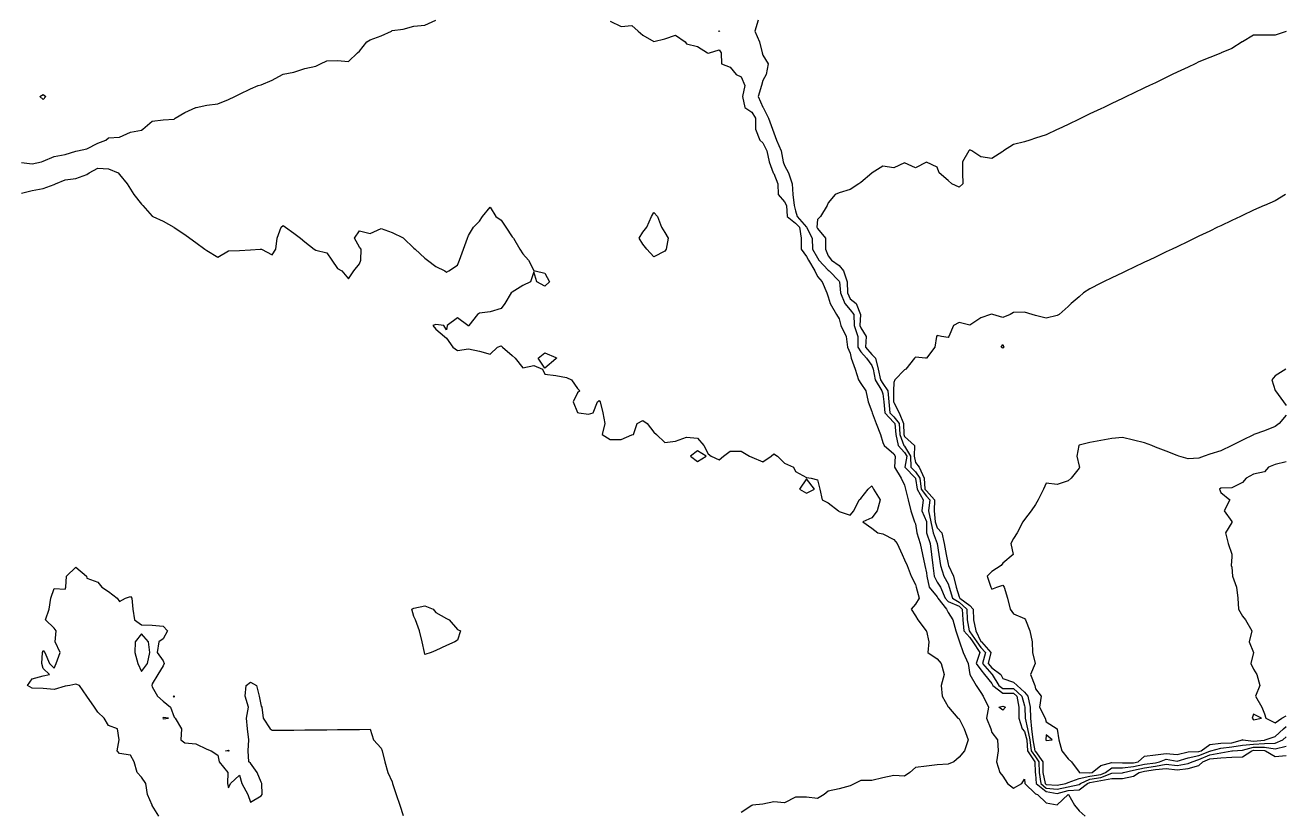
# Model space of a CAD drawing. Header units: metres. Extents: x 2681030 to 2681330, y 1246000 to 1246290.
# Drawn here: x 2681169.4 to 2681227.1, y 1246220.5 to 1246256.5 of the extents above; entities that cross this region are included whole.
import ezdxf

# ---------------------------------------------------------------- set-up
doc = ezdxf.new("R2010")
doc.units = ezdxf.units.M
doc.layers.add('BASIS_HOEHENLINIEN', color=8, linetype='Continuous')

msp = doc.modelspace()

# ---------------------------------------------------------------- linework, layer by layer
at = {"layer": 'BASIS_HOEHENLINIEN'}
for points, elevation in [([(2681169.25, 1246250.229), (2681169.75, 1246250.156), (2681170.178, 1246250.25), (2681170.25, 1246250.288), (2681170.75, 1246250.5), (2681171.25, 1246250.588), (2681171.75, 1246250.742), (2681171.816, 1246250.75), (2681172.25, 1246250.849), (2681172.75, 1246251.104), (2681173.126, 1246251.25), (2681173.25, 1246251.349), (2681173.75, 1246251.39), (2681174.25, 1246251.606), (2681174.75, 1246251.704), (2681174.815, 1246251.75), (2681175.25, 1246252.117), (2681175.75, 1246252.175), (2681176.25, 1246252.213), (2681176.308, 1246252.25), (2681176.75, 1246252.508), (2681177.25, 1246252.746), (2681177.268, 1246252.75), (2681177.75, 1246252.854), (2681178.25, 1246252.915), (2681178.75, 1246253.114), (2681179.043, 1246253.25), (2681179.25, 1246253.348), (2681179.75, 1246253.596), (2681180.107, 1246253.75), (2681180.25, 1246253.79), (2681180.75, 1246254.004), (2681181.225, 1246254.25), (2681181.25, 1246254.265), (2681181.75, 1246254.371), (2681182.25, 1246254.532), (2681182.75, 1246254.634), (2681182.972, 1246254.75), (2681183.25, 1246254.884), (2681183.75, 1246254.905), (2681184.25, 1246254.856), (2681184.667, 1246255.25), (2681184.75, 1246255.33), (2681185.089, 1246255.75), (2681185.25, 1246255.842), (2681185.75, 1246256.033), (2681186.228, 1246256.25), (2681186.25, 1246256.267), (2681186.75, 1246256.334), (2681187.25, 1246256.479), (2681187.75, 1246256.513), (2681188.25, 1246256.75)], 429), ([(2681196.25, 1246256.708), (2681196.75, 1246256.459), (2681197.25, 1246256.496), (2681197.534, 1246256.25), (2681197.75, 1246256.06), (2681198.25, 1246255.776), (2681198.75, 1246255.899), (2681199.25, 1246256.065), (2681199.683, 1246255.75), (2681199.75, 1246255.66), (2681200.25, 1246255.536), (2681200.708, 1246255.25), (2681200.75, 1246255.235), (2681200.805, 1246255.25), (2681201.25, 1246255.386), (2681201.332, 1246255.25), (2681201.362, 1246254.75), (2681201.75, 1246254.589), (2681202.02, 1246254.25), (2681202.25, 1246254.143), (2681202.426, 1246253.75), (2681202.318, 1246253.25), (2681202.425, 1246252.75), (2681202.75, 1246252.536), (2681202.915, 1246252.25), (2681202.919, 1246251.75), (2681203.106, 1246251.25), (2681203.25, 1246251.122), (2681203.431, 1246250.75), (2681203.538, 1246250.25), (2681203.717, 1246249.75), (2681203.75, 1246249.718), (2681203.939, 1246249.25), (2681203.956, 1246248.75), (2681204.25, 1246248.422), (2681204.329, 1246248.25), (2681204.363, 1246247.75), (2681204.75, 1246247.445), (2681204.926, 1246247.25), (2681205.01, 1246246.75), (2681205.01, 1246246.25), (2681205.25, 1246245.914), (2681205.342, 1246245.75), (2681205.632, 1246245.25), (2681205.75, 1246244.99), (2681205.972, 1246244.75), (2681206.184, 1246244.25), (2681206.25, 1246244.064), (2681206.345, 1246243.75), (2681206.622, 1246243.25), (2681206.75, 1246243.057), (2681206.834, 1246242.75), (2681207.068, 1246242.25), (2681207.127, 1246241.75), (2681207.25, 1246241.484), (2681207.301, 1246241.25), (2681207.478, 1246240.75), (2681207.64, 1246240.25), (2681207.75, 1246240.088), (2681207.973, 1246239.75), (2681208.077, 1246239.25), (2681208.25, 1246238.808), (2681208.26, 1246238.75), (2681208.44, 1246238.25), (2681208.645, 1246237.75), (2681208.75, 1246237.377), (2681208.819, 1246237.25), (2681209.25, 1246236.858), (2681209.314, 1246236.75), (2681209.295, 1246236.25), (2681209.598, 1246235.75), (2681209.75, 1246235.43), (2681209.797, 1246235.25), (2681209.916, 1246234.75), (2681210.031, 1246234.25), (2681210.202, 1246233.75), (2681210.25, 1246233.651), (2681210.316, 1246233.25), (2681210.469, 1246232.75), (2681210.572, 1246232.25), (2681210.677, 1246231.75), (2681210.75, 1246231.413), (2681210.77, 1246231.25), (2681210.884, 1246230.75), (2681211.25, 1246230.31), (2681211.279, 1246230.25), (2681211.677, 1246229.75), (2681211.75, 1246229.589), (2681211.959, 1246229.25), (2681212.108, 1246228.75), (2681212.25, 1246228.291), (2681212.267, 1246228.25), (2681212.432, 1246227.75), (2681212.669, 1246227.25), (2681212.749, 1246226.75), (2681212.75, 1246226.747), (2681213.038, 1246226.25), (2681213.25, 1246225.915), (2681213.351, 1246225.75), (2681213.591, 1246225.25), (2681213.51, 1246224.75), (2681213.704, 1246224.25), (2681213.75, 1246224.088), (2681214.012, 1246223.75), (2681214.037, 1246223.25), (2681213.965, 1246222.75), (2681214.116, 1246222.25), (2681214.25, 1246222.086), (2681214.47, 1246221.75), (2681214.75, 1246221.536), (2681215.123, 1246221.75), (2681215.25, 1246221.95), (2681215.259, 1246221.75), (2681215.75, 1246221.28), (2681215.849, 1246221.25), (2681216.25, 1246220.856), (2681216.75, 1246220.768), (2681217.248, 1246221.25), (2681217.25, 1246221.251), (2681217.261, 1246221.25), (2681217.541, 1246220.75), (2681217.75, 1246220.5), (2681218.032, 1246220.25)], 429), ([(2681203.032, 1246256.75), (2681202.885, 1246256.25), (2681203.092, 1246255.75), (2681203.224, 1246255.25), (2681203.25, 1246255.147), (2681203.492, 1246254.75), (2681203.4, 1246254.25), (2681203.25, 1246253.984), (2681203.195, 1246253.75), (2681203.04, 1246253.25), (2681203.25, 1246252.759), (2681203.259, 1246252.75), (2681203.51, 1246252.25), (2681203.689, 1246251.75), (2681203.75, 1246251.582), (2681203.874, 1246251.25), (2681204.089, 1246250.75), (2681204.181, 1246250.25), (2681204.25, 1246250.085), (2681204.433, 1246249.75), (2681204.59, 1246249.25), (2681204.63, 1246248.75), (2681204.691, 1246248.25), (2681204.75, 1246248.004), (2681204.832, 1246247.75), (2681205.25, 1246247.261), (2681205.259, 1246247.25), (2681205.51, 1246246.75), (2681205.526, 1246246.25), (2681205.75, 1246245.857), (2681205.814, 1246245.75), (2681206.25, 1246245.281), (2681206.286, 1246245.25), (2681206.75, 1246244.787), (2681206.771, 1246244.75), (2681206.819, 1246244.25), (2681207.004, 1246243.75), (2681207.25, 1246243.47), (2681207.42, 1246243.25), (2681207.431, 1246242.75), (2681207.608, 1246242.25), (2681207.599, 1246241.75), (2681207.75, 1246241.547), (2681208.01, 1246241.25), (2681208.25, 1246240.913), (2681208.311, 1246240.75), (2681208.397, 1246240.25), (2681208.709, 1246239.75), (2681208.75, 1246239.613), (2681208.795, 1246239.25), (2681208.851, 1246238.75), (2681209.25, 1246238.307), (2681209.296, 1246238.25), (2681209.349, 1246237.75), (2681209.455, 1246237.25), (2681209.75, 1246236.925), (2681209.854, 1246236.75), (2681209.768, 1246236.25), (2681210.246, 1246235.75), (2681210.25, 1246235.74), (2681210.322, 1246235.25), (2681210.601, 1246234.75), (2681210.549, 1246234.25), (2681210.75, 1246233.769), (2681210.755, 1246233.75), (2681210.761, 1246233.25), (2681210.921, 1246232.75), (2681210.986, 1246232.25), (2681211.047, 1246231.75), (2681211.107, 1246231.25), (2681211.25, 1246230.977), (2681211.398, 1246230.75), (2681211.615, 1246230.25), (2681211.75, 1246230.101), (2681212.25, 1246229.876), (2681212.392, 1246229.75), (2681212.422, 1246229.25), (2681212.465, 1246228.75), (2681212.75, 1246228.441), (2681212.884, 1246228.25), (2681213.195, 1246227.75), (2681213.037, 1246227.25), (2681213.25, 1246226.956), (2681213.419, 1246226.75), (2681213.75, 1246226.327), (2681213.799, 1246226.25), (2681214.25, 1246225.89), (2681214.75, 1246225.89), (2681214.894, 1246225.75), (2681214.997, 1246225.25), (2681214.996, 1246224.75), (2681215.144, 1246224.25), (2681215.25, 1246224.14), (2681215.362, 1246223.75), (2681215.391, 1246223.25), (2681215.72, 1246222.75), (2681215.732, 1246222.25), (2681215.75, 1246222.176), (2681215.792, 1246221.75), (2681216.25, 1246221.38), (2681216.75, 1246221.291), (2681217.25, 1246221.423), (2681217.75, 1246221.459), (2681218.136, 1246221.75), (2681218.25, 1246221.801), (2681218.75, 1246221.881), (2681219.25, 1246221.976), (2681219.75, 1246221.981), (2681220.25, 1246222.093), (2681220.512, 1246222.25), (2681220.75, 1246222.308), (2681221.25, 1246222.391), (2681221.75, 1246222.432), (2681222.25, 1246222.38), (2681222.75, 1246222.433), (2681223.25, 1246222.569), (2681223.43, 1246222.75), (2681223.75, 1246222.885), (2681224.25, 1246222.921), (2681224.75, 1246222.962), (2681225.25, 1246222.967), (2681225.673, 1246223.25), (2681225.75, 1246223.273), (2681226.25, 1246223.263), (2681226.303, 1246223.25), (2681226.75, 1246222.99), (2681227.25, 1246223.037)], 428.5), ([(2681201.265, 1246256.25), (2681201.25, 1246256.22), (2681201.233, 1246256.25), (2681201.25, 1246256.269), (2681201.265, 1246256.25)], 429), ([(2681227.25, 1246256.229), (2681226.75, 1246256.06), (2681226.25, 1246256.063), (2681225.75, 1246256.065), (2681225.25, 1246255.761), (2681225.235, 1246255.75), (2681224.75, 1246255.443), (2681224.274, 1246255.25), (2681224.25, 1246255.24), (2681223.75, 1246255.039), (2681223.25, 1246254.835), (2681223.069, 1246254.75), (2681222.75, 1246254.597), (2681222.25, 1246254.358), (2681222.024, 1246254.25), (2681221.75, 1246254.119), (2681221.25, 1246253.88), (2681220.979, 1246253.75), (2681220.75, 1246253.641), (2681220.25, 1246253.402), (2681219.933, 1246253.25), (2681219.75, 1246253.163), (2681219.25, 1246252.924), (2681218.887, 1246252.75), (2681218.75, 1246252.685), (2681218.25, 1246252.446), (2681217.841, 1246252.25), (2681217.75, 1246252.207), (2681217.25, 1246251.967), (2681216.795, 1246251.75), (2681216.75, 1246251.729), (2681216.25, 1246251.497), (2681215.75, 1246251.33), (2681215.492, 1246251.25), (2681215.25, 1246251.174), (2681214.75, 1246251.054), (2681214.287, 1246250.75), (2681214.25, 1246250.733), (2681213.75, 1246250.409), (2681213.25, 1246250.489), (2681212.829, 1246250.75), (2681212.75, 1246250.809), (2681212.704, 1246250.75), (2681212.413, 1246250.25), (2681212.399, 1246249.75), (2681212.424, 1246249.25), (2681212.25, 1246249.084), (2681211.916, 1246249.25), (2681211.75, 1246249.399), (2681211.33, 1246249.75), (2681211.25, 1246250.002), (2681210.75, 1246250.24), (2681210.25, 1246249.976), (2681209.75, 1246250.204), (2681209.25, 1246249.976), (2681208.75, 1246250.046), (2681208.266, 1246249.75), (2681208.25, 1246249.737), (2681207.75, 1246249.309), (2681207.659, 1246249.25), (2681207.25, 1246248.98), (2681206.75, 1246248.829), (2681206.573, 1246248.75), (2681206.25, 1246248.375), (2681206.197, 1246248.25), (2681205.897, 1246247.75), (2681205.75, 1246247.606), (2681205.725, 1246247.25), (2681205.75, 1246247.196), (2681206.131, 1246246.75), (2681206.13, 1246246.25), (2681206.25, 1246245.946), (2681206.403, 1246245.75), (2681206.75, 1246245.498), (2681206.943, 1246245.25), (2681207.111, 1246244.75), (2681207.135, 1246244.25), (2681207.25, 1246243.972), (2681207.525, 1246243.75), (2681207.724, 1246243.25), (2681207.701, 1246242.75), (2681207.75, 1246242.64), (2681207.985, 1246242.25), (2681207.958, 1246241.75), (2681208.25, 1246241.425), (2681208.418, 1246241.25), (2681208.537, 1246240.75), (2681208.647, 1246240.25), (2681208.75, 1246240.095), (2681208.985, 1246239.75), (2681209.021, 1246239.25), (2681209.076, 1246238.75), (2681209.25, 1246238.557), (2681209.498, 1246238.25), (2681209.531, 1246237.75), (2681209.714, 1246237.25), (2681209.75, 1246237.211), (2681210.025, 1246236.75), (2681210.041, 1246236.25), (2681210.25, 1246236.033), (2681210.449, 1246235.75), (2681210.504, 1246235.25), (2681210.75, 1246234.92), (2681210.903, 1246234.75), (2681210.853, 1246234.25), (2681210.954, 1246233.75), (2681211.063, 1246233.25), (2681211.25, 1246232.752), (2681211.251, 1246232.75), (2681211.323, 1246232.25), (2681211.395, 1246231.75), (2681211.552, 1246231.25), (2681211.75, 1246230.9), (2681211.8, 1246230.75), (2681211.945, 1246230.25), (2681212.25, 1246230.069), (2681212.61, 1246229.75), (2681212.627, 1246229.25), (2681212.707, 1246228.75), (2681212.75, 1246228.704), (2681213.068, 1246228.25), (2681213.25, 1246227.988), (2681213.464, 1246227.75), (2681213.325, 1246227.25), (2681213.75, 1246226.758), (2681213.761, 1246226.75), (2681214.074, 1246226.25), (2681214.25, 1246226.11), (2681214.75, 1246226.111), (2681215.124, 1246225.75), (2681215.25, 1246225.307), (2681215.267, 1246225.25), (2681215.281, 1246224.75), (2681215.392, 1246224.25), (2681215.499, 1246223.75), (2681215.557, 1246223.25), (2681215.75, 1246222.974), (2681215.914, 1246222.75), (2681215.919, 1246222.25), (2681215.993, 1246221.75), (2681216.25, 1246221.542), (2681216.75, 1246221.484), (2681217.25, 1246221.595), (2681217.75, 1246221.703)], 428), ([(2681170.371, 1246253.25), (2681170.25, 1246253.111), (2681170.099, 1246253.25), (2681170.25, 1246253.345), (2681170.371, 1246253.25)], 429), ([(2681169.25, 1246248.816), (2681169.75, 1246248.937), (2681170.25, 1246249.037), (2681170.75, 1246249.215), (2681170.815, 1246249.25), (2681171.25, 1246249.433), (2681171.75, 1246249.481), (2681172.25, 1246249.672), (2681172.356, 1246249.75), (2681172.75, 1246249.961), (2681173.25, 1246249.937), (2681173.682, 1246249.75), (2681173.75, 1246249.667), (2681174.096, 1246249.25), (2681174.25, 1246248.997), (2681174.398, 1246248.75), (2681174.75, 1246248.307), (2681174.823, 1246248.25), (2681175.25, 1246247.768), (2681175.282, 1246247.75), (2681175.75, 1246247.525), (2681176.245, 1246247.25), (2681176.25, 1246247.247), (2681176.75, 1246246.918), (2681176.979, 1246246.75), (2681177.25, 1246246.55), (2681177.658, 1246246.25), (2681177.75, 1246246.182), (2681178.25, 1246245.875), (2681178.75, 1246246.171), (2681179.25, 1246246.189), (2681179.75, 1246246.219), (2681180.205, 1246246.25), (2681180.25, 1246246.253), (2681180.255, 1246246.25), (2681180.75, 1246245.987), (2681180.91, 1246246.25), (2681180.983, 1246246.75), (2681181.162, 1246247.25), (2681181.25, 1246247.334), (2681181.361, 1246247.25), (2681181.75, 1246246.985), (2681182.048, 1246246.75), (2681182.25, 1246246.591), (2681182.682, 1246246.25), (2681182.75, 1246246.196), (2681183.25, 1246246.075), (2681183.478, 1246245.75), (2681183.75, 1246245.365), (2681183.946, 1246245.25), (2681184.25, 1246244.895), (2681184.487, 1246245.25), (2681184.75, 1246245.574), (2681184.815, 1246245.75), (2681184.823, 1246246.25), (2681184.75, 1246246.339), (2681184.519, 1246246.75), (2681184.75, 1246247.085), (2681185.25, 1246246.962), (2681185.75, 1246247.198), (2681186.25, 1246247.007), (2681186.75, 1246246.764), (2681186.765, 1246246.75), (2681187.25, 1246246.296), (2681187.306, 1246246.25), (2681187.75, 1246245.838), (2681187.867, 1246245.75), (2681188.25, 1246245.46), (2681188.663, 1246245.25), (2681188.75, 1246245.2), (2681188.857, 1246245.25), (2681189.25, 1246245.518), (2681189.336, 1246245.75), (2681189.52, 1246246.25), (2681189.704, 1246246.75), (2681189.75, 1246246.874), (2681189.977, 1246247.25), (2681190.25, 1246247.538), (2681190.395, 1246247.75), (2681190.75, 1246248.167), (2681191.01, 1246247.75), (2681191.25, 1246247.579), (2681191.463, 1246247.25), (2681191.75, 1246246.807), (2681191.813, 1246246.75), (2681192.111, 1246246.25), (2681192.25, 1246246.036), (2681192.505, 1246245.75), (2681192.75, 1246245.275), (2681192.816, 1246245.25), (2681193.25, 1246245.149), (2681193.464, 1246244.75), (2681193.25, 1246244.552), (2681192.893, 1246244.75), (2681192.75, 1246245.206), (2681192.588, 1246244.75), (2681192.25, 1246244.589), (2681191.75, 1246244.28), (2681191.704, 1246244.25), (2681191.415, 1246243.75), (2681191.25, 1246243.522), (2681190.75, 1246243.378), (2681190.25, 1246243.307), (2681190.17, 1246243.25), (2681189.762, 1246242.75), (2681189.75, 1246242.715), (2681189.727, 1246242.75), (2681189.25, 1246243.103), (2681188.778, 1246242.75), (2681188.75, 1246242.549), (2681188.628, 1246242.75), (2681188.25, 1246242.795), (2681188.11, 1246242.75), (2681188.25, 1246242.575), (2681188.648, 1246242.25), (2681188.75, 1246242.165), (2681189.039, 1246241.75), (2681189.25, 1246241.6), (2681189.75, 1246241.681), (2681190.25, 1246241.564), (2681190.75, 1246241.438), (2681191.077, 1246241.75), (2681191.25, 1246241.809), (2681191.307, 1246241.75), (2681191.75, 1246241.37), (2681191.894, 1246241.25), (2681192.25, 1246240.805), (2681192.75, 1246240.914), (2681193.145, 1246240.75), (2681193.25, 1246240.518), (2681193.75, 1246240.459), (2681194.25, 1246240.365), (2681194.472, 1246240.25), (2681194.75, 1246239.861), (2681194.851, 1246239.75), (2681194.75, 1246239.667), (2681194.558, 1246239.25), (2681194.75, 1246238.763), (2681194.807, 1246238.75), (2681195.25, 1246238.677), (2681195.468, 1246238.75), (2681195.661, 1246239.25), (2681195.75, 1246239.304), (2681195.787, 1246239.25), (2681195.914, 1246238.75), (2681195.997, 1246238.25), (2681195.879, 1246237.75), (2681196.25, 1246237.523), (2681196.75, 1246237.516), (2681197.25, 1246237.737), (2681197.316, 1246237.75), (2681197.483, 1246238.25), (2681197.75, 1246238.397), (2681197.941, 1246238.25), (2681198.25, 1246237.859), (2681198.373, 1246237.75), (2681198.75, 1246237.383), (2681199.25, 1246237.44), (2681199.75, 1246237.623), (2681200.25, 1246237.587), (2681200.538, 1246237.25), (2681200.75, 1246236.865), (2681200.883, 1246236.75), (2681201.25, 1246236.597), (2681201.439, 1246236.75), (2681201.75, 1246236.988), (2681202.25, 1246236.986), (2681202.635, 1246236.75), (2681202.75, 1246236.709), (2681203.25, 1246236.5), (2681203.631, 1246236.75), (2681203.75, 1246236.871), (2681203.921, 1246236.75), (2681204.25, 1246236.44), (2681204.65, 1246236.25), (2681204.75, 1246236.051), (2681205.25, 1246235.782), (2681205.473, 1246235.75), (2681205.75, 1246235.671), (2681205.864, 1246235.25), (2681205.975, 1246234.75), (2681206.25, 1246234.616), (2681206.717, 1246234.25), (2681206.75, 1246234.225), (2681207.25, 1246234.048), (2681207.42, 1246234.25), (2681207.663, 1246234.75), (2681207.75, 1246234.82), (2681208.085, 1246235.25), (2681208.25, 1246235.403), (2681208.331, 1246235.25), (2681208.627, 1246234.75), (2681208.486, 1246234.25), (2681208.25, 1246233.931), (2681207.843, 1246233.75), (2681208.25, 1246233.459), (2681208.522, 1246233.25), (2681208.75, 1246233.194), (2681209.25, 1246232.943), (2681209.409, 1246232.75), (2681209.636, 1246232.25), (2681209.75, 1246232.011), (2681209.866, 1246231.75), (2681210.057, 1246231.25), (2681210.25, 1246230.869), (2681210.274, 1246230.75), (2681210.419, 1246230.25), (2681210.25, 1246229.966), (2681210.052, 1246229.75), (2681210.25, 1246229.434), (2681210.354, 1246229.25), (2681210.741, 1246228.75), (2681210.75, 1246228.732), (2681210.862, 1246228.25), (2681210.809, 1246227.75), (2681211.25, 1246227.463), (2681211.422, 1246227.25), (2681211.563, 1246226.75), (2681211.429, 1246226.25), (2681211.469, 1246225.75), (2681211.75, 1246225.265), (2681211.76, 1246225.25), (2681212.196, 1246224.75), (2681212.25, 1246224.709), (2681212.478, 1246224.25), (2681212.669, 1246223.75), (2681212.5, 1246223.25), (2681212.25, 1246222.961), (2681212.013, 1246222.75), (2681211.75, 1246222.631), (2681211.25, 1246222.613), (2681210.75, 1246222.551), (2681210.25, 1246222.488), (2681209.986, 1246222.25), (2681209.75, 1246222.084), (2681209.25, 1246222.12), (2681208.75, 1246222.006), (2681208.25, 1246221.885), (2681207.75, 1246221.889), (2681207.47, 1246221.75), (2681207.25, 1246221.64), (2681206.75, 1246221.506), (2681206.25, 1246221.394), (2681206.063, 1246221.25), (2681205.75, 1246221.06), (2681205.25, 1246221.127), (2681204.75, 1246221.125), (2681204.25, 1246220.866), (2681203.75, 1246220.904), (2681203.25, 1246220.807), (2681202.783, 1246220.75), (2681202.75, 1246220.745), (2681202.25, 1246220.419)], 429.5), ([(2681227.217, 1246248.75), (2681226.75, 1246248.459), (2681226.25, 1246248.257), (2681226.234, 1246248.25), (2681225.75, 1246248.035), (2681225.25, 1246247.796), (2681225.153, 1246247.75), (2681224.75, 1246247.557), (2681224.25, 1246247.318), (2681224.107, 1246247.25), (2681223.75, 1246247.079), (2681223.25, 1246246.84), (2681223.062, 1246246.75), (2681222.75, 1246246.601), (2681222.25, 1246246.362), (2681222.016, 1246246.25), (2681221.75, 1246246.123), (2681221.25, 1246245.884), (2681220.97, 1246245.75), (2681220.75, 1246245.645), (2681220.25, 1246245.406), (2681219.924, 1246245.25), (2681219.75, 1246245.167), (2681219.25, 1246244.928), (2681218.879, 1246244.75), (2681218.75, 1246244.688), (2681218.25, 1246244.437), (2681217.957, 1246244.25), (2681217.75, 1246244.065), (2681217.397, 1246243.75), (2681217.25, 1246243.618), (2681216.844, 1246243.25), (2681216.75, 1246243.207), (2681216.25, 1246243.091), (2681215.75, 1246243.204), (2681215.607, 1246243.25), (2681215.25, 1246243.357), (2681214.75, 1246243.352), (2681214.588, 1246243.25), (2681214.25, 1246243.116), (2681213.794, 1246243.25), (2681213.75, 1246243.262), (2681213.683, 1246243.25), (2681213.25, 1246243.102), (2681212.75, 1246242.769), (2681212.25, 1246242.883), (2681211.989, 1246242.75), (2681211.779, 1246242.25), (2681211.75, 1246242.203), (2681211.449, 1246242.25), (2681211.25, 1246242.29), (2681211.221, 1246242.25), (2681211.14, 1246241.75), (2681210.756, 1246241.25), (2681210.75, 1246241.244), (2681210.708, 1246241.25), (2681210.25, 1246241.298), (2681210.204, 1246241.25), (2681209.809, 1246240.75), (2681209.75, 1246240.709), (2681209.31, 1246240.25), (2681209.25, 1246240.141), (2681209.24, 1246239.75), (2681209.246, 1246239.25), (2681209.25, 1246239.214), (2681209.507, 1246238.75), (2681209.7, 1246238.25), (2681209.712, 1246237.75), (2681209.75, 1246237.653), (2681210.203, 1246237.25), (2681210.195, 1246236.75), (2681210.25, 1246236.463), (2681210.425, 1246236.25), (2681210.649, 1246235.75), (2681210.686, 1246235.25), (2681210.75, 1246235.164), (2681211.123, 1246234.75), (2681211.1, 1246234.25), (2681211.153, 1246233.75), (2681211.25, 1246233.468), (2681211.457, 1246233.25), (2681211.567, 1246232.75), (2681211.658, 1246232.25), (2681211.75, 1246231.803), (2681211.769, 1246231.75), (2681211.986, 1246231.25), (2681212.114, 1246230.75), (2681212.25, 1246230.312), (2681212.288, 1246230.25), (2681212.75, 1246229.912), (2681212.891, 1246229.75), (2681212.911, 1246229.25), (2681213.022, 1246228.75), (2681213.25, 1246228.258), (2681213.272, 1246228.25), (2681213.703, 1246227.75), (2681213.583, 1246227.25), (2681213.75, 1246227.057), (2681214.165, 1246226.75), (2681214.25, 1246226.566), (2681214.75, 1246226.399), (2681214.91, 1246226.25), (2681215.25, 1246225.93), (2681215.407, 1246225.75), (2681215.511, 1246225.25), (2681215.519, 1246224.75), (2681215.577, 1246224.25), (2681215.635, 1246223.75), (2681215.723, 1246223.25), (2681215.75, 1246223.212), (2681216.088, 1246222.75), (2681216.094, 1246222.25), (2681216.193, 1246221.75), (2681216.25, 1246221.704), (2681216.75, 1246221.676)], 427.5), ([(2681198.81, 1246246.25), (2681198.75, 1246246.162), (2681198.25, 1246245.894), (2681197.934, 1246246.25), (2681197.75, 1246246.484), (2681197.58, 1246246.75), (2681197.75, 1246247.022), (2681197.924, 1246247.25), (2681198.144, 1246247.75), (2681198.25, 1246247.924), (2681198.418, 1246247.75), (2681198.602, 1246247.25), (2681198.75, 1246247.012), (2681198.906, 1246246.75), (2681198.81, 1246246.25)], 429.5), ([(2681214.302, 1246241.75), (2681214.25, 1246241.71), (2681214.186, 1246241.75), (2681214.25, 1246241.876), (2681214.302, 1246241.75)], 427.5), ([(2681193.809, 1246241.25), (2681193.75, 1246241.224), (2681193.25, 1246240.791), (2681192.953, 1246241.25), (2681193.25, 1246241.488), (2681193.75, 1246241.283), (2681193.809, 1246241.25)], 429.5), ([(2681227.237, 1246240.75), (2681226.75, 1246240.437), (2681226.591, 1246240.25), (2681226.75, 1246239.772), (2681226.757, 1246239.75), (2681227.123, 1246239.25), (2681227.25, 1246239.076)], 427), ([(2681227.25, 1246238.631), (2681226.931, 1246238.25), (2681226.75, 1246238.111), (2681226.25, 1246237.912), (2681225.769, 1246237.75), (2681225.75, 1246237.743), (2681225.25, 1246237.484), (2681224.752, 1246237.25), (2681224.75, 1246237.248), (2681224.25, 1246237.008), (2681223.75, 1246236.843), (2681223.483, 1246236.75), (2681223.25, 1246236.663), (2681222.75, 1246236.635), (2681222.334, 1246236.75), (2681222.25, 1246236.785), (2681221.75, 1246236.992), (2681221.25, 1246237.173), (2681221.095, 1246237.25), (2681220.75, 1246237.374), (2681220.25, 1246237.488), (2681219.75, 1246237.62), (2681219.25, 1246237.565), (2681218.75, 1246237.473), (2681218.25, 1246237.38), (2681217.75, 1246237.259), (2681217.747, 1246237.25), (2681217.649, 1246236.75), (2681217.75, 1246236.294), (2681217.772, 1246236.25), (2681217.75, 1246236.212), (2681217.388, 1246235.75), (2681217.25, 1246235.633), (2681216.75, 1246235.455), (2681216.25, 1246235.513), (2681216.123, 1246235.25), (2681215.882, 1246234.75), (2681215.75, 1246234.534), (2681215.558, 1246234.25), (2681215.25, 1246233.853), (2681215.173, 1246233.75), (2681214.906, 1246233.25), (2681214.75, 1246232.983), (2681214.621, 1246232.75), (2681214.733, 1246232.25), (2681214.25, 1246231.849), (2681214.178, 1246231.75), (2681213.75, 1246231.475), (2681213.535, 1246231.25), (2681213.7, 1246230.75), (2681213.75, 1246230.661), (2681213.988, 1246230.75), (2681214.25, 1246230.847), (2681214.321, 1246230.75), (2681214.472, 1246230.25), (2681214.598, 1246229.75), (2681214.75, 1246229.524), (2681215.25, 1246229.308), (2681215.298, 1246229.25), (2681215.493, 1246228.75), (2681215.595, 1246228.25), (2681215.615, 1246227.75), (2681215.737, 1246227.25), (2681215.524, 1246226.75), (2681215.725, 1246226.25), (2681215.75, 1246226.084), (2681216.017, 1246225.75), (2681215.939, 1246225.25), (2681216.197, 1246224.75), (2681216.25, 1246224.574), (2681216.74, 1246224.25), (2681216.75, 1246224.236), (2681216.818, 1246223.75), (2681216.96, 1246223.25), (2681217.25, 1246222.882), (2681217.403, 1246222.75), (2681217.75, 1246222.267), (2681217.76, 1246222.25), (2681218.25, 1246222.238)], 427), ([(2681200.25, 1246236.515), (2681200.658, 1246236.75), (2681200.25, 1246236.997), (2681199.928, 1246236.75), (2681200.25, 1246236.515)], 429.5), ([(2681227.25, 1246236.493), (2681226.75, 1246236.381), (2681226.44, 1246236.25), (2681226.25, 1246236.038), (2681225.75, 1246235.929), (2681225.41, 1246235.75), (2681225.25, 1246235.553), (2681224.75, 1246235.31), (2681224.25, 1246235.293), (2681224.197, 1246235.25), (2681224.25, 1246235.089), (2681224.668, 1246234.75), (2681224.403, 1246234.25), (2681224.75, 1246233.766), (2681224.756, 1246233.75), (2681224.75, 1246233.711), (2681224.461, 1246233.25), (2681224.59, 1246232.75), (2681224.75, 1246232.259), (2681224.753, 1246232.25), (2681224.75, 1246232.144), (2681224.732, 1246231.75), (2681224.75, 1246231.673), (2681224.793, 1246231.25), (2681224.967, 1246230.75), (2681225.034, 1246230.25), (2681225.069, 1246229.75), (2681225.25, 1246229.423), (2681225.388, 1246229.25), (2681225.669, 1246228.75), (2681225.559, 1246228.25), (2681225.747, 1246227.75), (2681225.636, 1246227.25), (2681225.75, 1246226.996), (2681225.903, 1246226.75), (2681226.038, 1246226.25), (2681225.837, 1246225.75), (2681226.128, 1246225.25), (2681226.25, 1246224.941), (2681226.312, 1246224.75), (2681226.75, 1246224.527)], 426.5), ([(2681205.25, 1246235.056), (2681205.613, 1246235.25), (2681205.25, 1246235.723), (2681204.926, 1246235.25), (2681205.25, 1246235.056)], 429.5), ([(2681175.551, 1246220.25), (2681175.25, 1246220.746), (2681175.242, 1246220.75), (2681175.03, 1246221.25), (2681174.956, 1246221.75), (2681174.75, 1246222.041), (2681174.552, 1246222.25), (2681174.423, 1246222.75), (2681174.25, 1246223.056), (2681173.75, 1246223.126), (2681173.644, 1246223.25), (2681173.734, 1246223.75), (2681173.655, 1246224.25), (2681173.25, 1246224.406), (2681173.052, 1246224.75), (2681172.75, 1246225.024), (2681172.6, 1246225.25), (2681172.25, 1246225.749), (2681172.249, 1246225.75), (2681171.908, 1246226.25), (2681171.75, 1246226.308), (2681171.476, 1246226.25), (2681171.25, 1246226.207), (2681170.75, 1246226.056), (2681170.25, 1246226.104), (2681169.75, 1246226.114), (2681169.526, 1246226.25), (2681169.75, 1246226.551), (2681170.25, 1246226.683), (2681170.532, 1246226.75), (2681170.25, 1246227.023), (2681170.183, 1246227.25), (2681170.22, 1246227.75), (2681170.25, 1246227.851), (2681170.327, 1246227.75), (2681170.543, 1246227.25), (2681170.75, 1246227.035), (2681170.848, 1246227.25), (2681171.023, 1246227.75), (2681170.803, 1246228.25), (2681170.842, 1246228.75), (2681170.75, 1246228.869), (2681170.349, 1246229.25), (2681170.516, 1246229.75), (2681170.601, 1246230.25), (2681170.75, 1246230.685), (2681171.25, 1246230.659), (2681171.283, 1246230.75), (2681171.311, 1246231.25), (2681171.75, 1246231.667), (2681172.239, 1246231.25), (2681172.25, 1246231.157), (2681172.75, 1246230.98), (2681172.935, 1246230.75), (2681173.25, 1246230.554), (2681173.638, 1246230.25), (2681173.75, 1246230.095), (2681174.022, 1246230.25), (2681174.25, 1246230.329), (2681174.315, 1246230.25), (2681174.365, 1246229.75), (2681174.429, 1246229.25), (2681174.75, 1246229.02), (2681175.25, 1246229.008), (2681175.75, 1246228.961), (2681175.943, 1246228.75), (2681175.75, 1246228.385), (2681175.544, 1246228.25), (2681175.482, 1246227.75), (2681175.75, 1246227.376), (2681175.798, 1246227.25), (2681175.75, 1246227.144), (2681175.505, 1246226.75), (2681175.25, 1246226.32), (2681175.226, 1246226.25), (2681175.25, 1246226.184), (2681175.487, 1246225.75), (2681175.75, 1246225.529), (2681176.09, 1246225.25), (2681176.25, 1246224.79), (2681176.298, 1246224.75), (2681176.594, 1246224.25), (2681176.564, 1246223.75), (2681176.75, 1246223.607), (2681177.25, 1246223.562), (2681177.75, 1246223.326), (2681177.954, 1246223.25), (2681178.25, 1246223.045), (2681178.325, 1246222.75), (2681178.717, 1246222.25), (2681178.696, 1246221.75), (2681178.75, 1246221.551), (2681178.834, 1246221.75), (2681179.25, 1246222.138), (2681179.361, 1246221.75), (2681179.635, 1246221.25), (2681179.75, 1246220.896), (2681180.25, 1246221.185), (2681180.285, 1246221.25), (2681180.269, 1246221.75), (2681180.25, 1246221.807), (2681180.06, 1246222.25), (2681179.75, 1246222.683), (2681179.68, 1246222.75), (2681179.654, 1246223.25), (2681179.678, 1246223.75), (2681179.616, 1246224.25), (2681179.578, 1246224.75), (2681179.656, 1246225.25), (2681179.51, 1246225.75), (2681179.563, 1246226.25), (2681179.75, 1246226.389), (2681180.038, 1246226.25), (2681180.154, 1246225.75), (2681180.25, 1246225.3), (2681180.281, 1246225.25), (2681180.335, 1246224.75), (2681180.659, 1246224.25), (2681180.75, 1246224.188), (2681181.25, 1246224.194), (2681181.75, 1246224.198), (2681182.25, 1246224.204), (2681182.75, 1246224.209), (2681183.25, 1246224.214), (2681183.75, 1246224.219), (2681184.25, 1246224.223), (2681184.75, 1246224.229), (2681185.25, 1246224.234), (2681185.396, 1246223.75), (2681185.75, 1246223.364), (2681185.787, 1246223.25), (2681185.922, 1246222.75), (2681186.052, 1246222.25), (2681186.25, 1246221.821), (2681186.273, 1246221.75), (2681186.435, 1246221.25), (2681186.597, 1246220.75), (2681186.75, 1246220.278)], 430), ([(2681188.042, 1246227.75), (2681187.75, 1246227.664), (2681187.728, 1246227.75), (2681187.632, 1246228.25), (2681187.504, 1246228.75), (2681187.323, 1246229.25), (2681187.25, 1246229.408), (2681187.155, 1246229.75), (2681187.25, 1246229.794), (2681187.75, 1246229.892), (2681188.133, 1246229.75), (2681188.25, 1246229.591), (2681188.75, 1246229.313), (2681188.867, 1246229.25), (2681189.25, 1246228.811), (2681189.39, 1246228.75), (2681189.25, 1246228.328), (2681189.121, 1246228.25), (2681188.75, 1246228.078), (2681188.25, 1246227.846), (2681188.042, 1246227.75)], 430), ([(2681174.75, 1246226.884), (2681175.027, 1246227.25), (2681175.137, 1246227.75), (2681175.084, 1246228.25), (2681174.75, 1246228.616), (2681174.47, 1246228.25), (2681174.451, 1246227.75), (2681174.586, 1246227.25), (2681174.75, 1246226.884)], 430), ([(2681176.26, 1246225.75), (2681176.25, 1246225.714), (2681176.228, 1246225.75), (2681176.25, 1246225.769), (2681176.26, 1246225.75)], 430), ([(2681214.379, 1246225.25), (2681214.25, 1246225.112), (2681214.08, 1246225.25), (2681214.25, 1246225.291), (2681214.379, 1246225.25)], 429), ([(2681225.75, 1246224.663), (2681226.117, 1246224.75), (2681225.75, 1246224.928), (2681225.694, 1246224.75), (2681225.75, 1246224.663)], 426.5), ([(2681175.75, 1246224.713), (2681176, 1246224.75), (2681175.75, 1246224.77), (2681175.738, 1246224.75), (2681175.75, 1246224.713)], 430), ([(2681218.25, 1246222.238), (2681218.35, 1246222.25), (2681218.75, 1246222.579), (2681219.25, 1246222.706), (2681219.75, 1246222.692), (2681220.25, 1246222.703), (2681220.465, 1246222.75), (2681220.75, 1246222.998), (2681221.25, 1246223.057), (2681221.75, 1246223.129), (2681222.25, 1246223.084), (2681222.75, 1246223.203), (2681223.25, 1246223.21), (2681223.346, 1246223.25), (2681223.75, 1246223.544), (2681224.25, 1246223.596), (2681224.75, 1246223.611), (2681225.239, 1246223.75), (2681225.25, 1246223.76), (2681225.269, 1246223.75), (2681225.75, 1246223.689), (2681226.25, 1246223.744), (2681226.293, 1246223.75), (2681226.75, 1246223.909), (2681227.127, 1246224.25), (2681227.25, 1246224.37)], 427), ([(2681226.75, 1246224.527), (2681227.052, 1246224.75), (2681227.25, 1246224.847)], 426.5), ([(2681216.25, 1246223.72), (2681216.524, 1246223.75), (2681216.25, 1246223.98), (2681216.234, 1246223.75), (2681216.25, 1246223.72)], 427), ([(2681216.75, 1246221.676), (2681217.147, 1246221.75), (2681217.25, 1246221.796), (2681217.75, 1246221.974), (2681218.25, 1246222.092), (2681218.75, 1246222.158), (2681218.968, 1246222.25), (2681219.25, 1246222.461), (2681219.75, 1246222.466), (2681220.25, 1246222.53), (2681220.75, 1246222.643), (2681221.25, 1246222.702), (2681221.446, 1246222.75), (2681221.75, 1246222.872), (2681222.25, 1246222.772), (2681222.75, 1246222.933), (2681223.25, 1246223.031), (2681223.75, 1246223.239), (2681223.798, 1246223.25), (2681224.25, 1246223.377), (2681224.75, 1246223.43), (2681225.25, 1246223.513), (2681225.75, 1246223.55), (2681226.25, 1246223.583), (2681226.75, 1246223.6), (2681227.093, 1246223.75), (2681227.25, 1246223.886)], 427.5), ([(2681178.771, 1246223.25), (2681178.75, 1246223.226), (2681178.606, 1246223.25), (2681178.75, 1246223.276), (2681178.771, 1246223.25)], 430), ([(2681217.75, 1246221.703), (2681217.812, 1246221.75), (2681218.25, 1246221.947), (2681218.75, 1246222.02), (2681219.25, 1246222.217), (2681219.75, 1246222.239), (2681219.783, 1246222.25), (2681220.25, 1246222.358), (2681220.75, 1246222.475), (2681221.25, 1246222.546), (2681221.75, 1246222.641), (2681222.25, 1246222.572), (2681222.75, 1246222.673), (2681222.931, 1246222.75), (2681223.25, 1246222.852), (2681223.75, 1246223.062), (2681224.25, 1246223.152), (2681224.75, 1246223.248), (2681224.782, 1246223.25), (2681225.25, 1246223.272), (2681225.75, 1246223.412), (2681226.25, 1246223.423), (2681226.75, 1246223.336), (2681227.25, 1246223.459)], 428)]:
    msp.add_lwpolyline(points, dxfattribs=dict(at, elevation=elevation))

doc.saveas('drawing.dxf')
